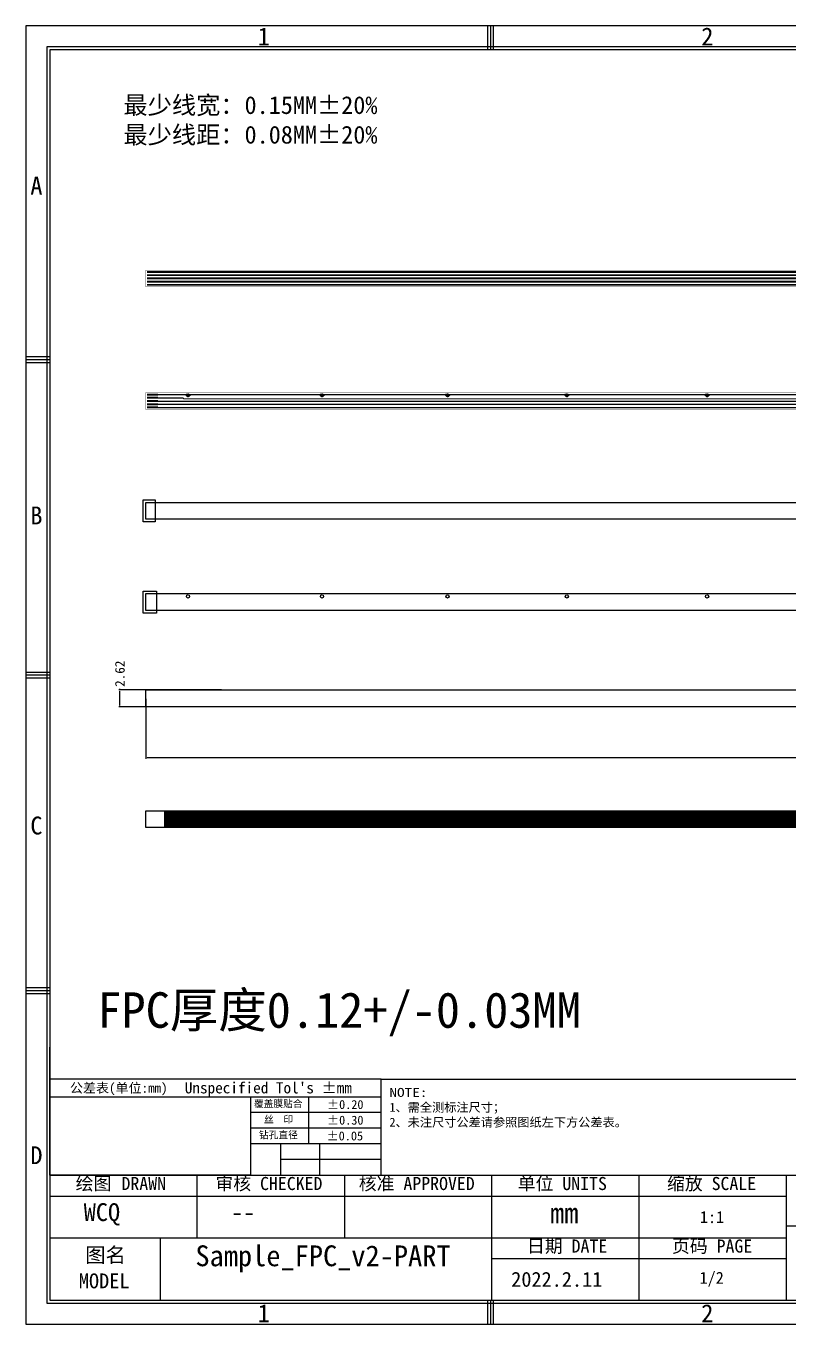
# Model space of a CAD drawing. Extents: x -45 to 237, y -498 to -296.
# Drawn here: x -45.2 to 73.2, y -497.6 to -295.9 of the extents above; entities that cross this region are included whole.
import ezdxf
from ezdxf.enums import TextEntityAlignment as Align

# ---------------------------------------------------------------- set-up
doc = ezdxf.new("R2010")
doc.units = 0
doc.header["$MEASUREMENT"] = 0
doc.layers.get('0').update_dxf_attribs({"linetype": 'CONTINUOUS'})
doc.layers.get('Defpoints').update_dxf_attribs({"linetype": 'CONTINUOUS'})
doc.layers.add('LAYER_22', color=3, linetype='CONTINUOUS')
doc.styles.add('汉字', font='')
doc.styles.get('汉字').set_extended_font_data('SimSun')
doc.dimstyles.get("Standard").update_dxf_attribs({"dimtxt": 1.5, "dimasz": 0.18, "dimexe": 0.18, "dimexo": 0.0625, "dimgap": 0.09, "dimtad": 0, "dimzin": 0, "dimdsep": 46, "dimtxsty": 'Standard', "dimcen": 0.09, "dimadec": 0, "dimazin": 0, "dimtfac": 1, "dimtofl": 0, "dimtmove": 0, "dimatfit": 3, "dimfxl": 0, "dimtolj": 1, "dimtzin": 0, "dimarcsym": 0})

# ---------------------------------------------------------------- blocks, each defined once
blk = doc.blocks.new('RECTANGLE_1')
blk.add_solid([(0.149986, 0.649986), (0.149986, -0.649986), (-0.149986, 0.649986), (-0.149986, -0.649986)])
blk = doc.blocks.new('ROUND_26')
at = {"const_width": 0.3}
blk.add_lwpolyline([(-0.15, 0, 1), (0.15, 0, 1)], format="xyb", close=True, dxfattribs=at)
blk = doc.blocks.new('ROUND_21')
at = {"const_width": 0.025}
blk.add_lwpolyline([(-0.0125, 0, 1), (0.0125, 0, 1)], format="xyb", close=True, dxfattribs=at)
blk = doc.blocks.new('ROUND_7')
at = {"const_width": 0.149986}
blk.add_lwpolyline([(-0.074994, 0, 1), (0.074994, 0, 1)], format="xyb", close=True, dxfattribs=at)
blk = doc.blocks.new('ROUND_6')
at = {"const_width": 0.099948}
blk.add_lwpolyline([(-0.049974, 0, 1), (0.049974, 0, 1)], format="xyb", close=True, dxfattribs=at)
blk = doc.blocks.new('ROUND_24')
at = {"const_width": 0.075}
blk.add_lwpolyline([(-0.0375, 0, 1), (0.0375, 0, 1)], format="xyb", close=True, dxfattribs=at)
blk = doc.blocks.new('*D26')
at = {"color": 0, "linetype": 'Continuous', "lineweight": -2}
for p, q in [((-26.58, -400.42), (-26.58, -409.73)), ((223.42, -400.42), (223.42, -409.73)), ((-26.4, -409.55), (94.95, -409.55)), ((223.24, -409.55), (101.88, -409.55))]:
    blk.add_line(p, q, dxfattribs=at)
at = {"color": 0, "linetype": 'Continuous'}
for points in [[(-26.4, -409.52), (-26.4, -409.58), (-26.58, -409.55)], [(223.24, -409.52), (223.24, -409.58), (223.42, -409.55)]]:
    blk.add_solid(points, dxfattribs=at)
at = {"layer": 'Defpoints', "color": 0, "linetype": 'Continuous'}
for p in [(-26.58, -400.36), (223.42, -400.35), (223.42, -409.55)]:
    blk.add_point(p, dxfattribs=at)
at = {"color": 0, "linetype": 'Continuous', "insert": (98.42, -409.55), "char_height": 1.5, "attachment_point": 5}
blk.add_mtext('\\A1;250.00', dxfattribs=at)
blk = doc.blocks.new('*D27')
at = {"color": 0, "linetype": 'Continuous', "lineweight": -2}
for p, q in [((-14.82, -399.05), (-30.79, -399.05)), ((-30.61, -399.05), (-30.61, -398.87)), ((-30.61, -401.48), (-30.61, -399.23)), ((-14.82, -401.66), (-30.79, -401.66))]:
    blk.add_line(p, q, dxfattribs=at)
at = {"color": 0, "linetype": 'Continuous'}
for points in [[(-30.64, -399.23), (-30.58, -399.23), (-30.61, -399.05)], [(-30.64, -401.48), (-30.58, -401.48), (-30.61, -401.66)]]:
    blk.add_solid(points, dxfattribs=at)
at = {"layer": 'Defpoints', "color": 0, "linetype": 'Continuous'}
for p in [(-30.61, -399.05), (-14.76, -399.05), (-14.76, -401.66)]:
    blk.add_point(p, dxfattribs=at)
at = {"color": 0, "linetype": 'Continuous', "insert": (-30.61, -396.53), "char_height": 1.5, "attachment_point": 5, "rotation": 90}
blk.add_mtext('\\A1;2.62', dxfattribs=at)

msp = doc.modelspace()

# ---------------------------------------------------------------- hatches: boundary and pattern name
at = {"linetype": 'Continuous'}
h = msp.add_hatch(dxfattribs=at)
h.set_pattern_fill('ANSI31', color=4, style=0)
h.paths.add_polyline_path([(-23.631, -417.827), (217.419, -417.827), (217.419, -420.443), (-23.631, -420.443)])

# ---------------------------------------------------------------- linework, layer by layer
for p, q in [((26.489, -295.877), (26.489, -299.578)), ((26.952, -295.877), (26.952, -299.578)), ((27.415, -295.877), (27.415, -299.578)), ((-45.216, -347.227), (-41.515, -347.227)), ((-45.216, -347.69), (-41.515, -347.69)), ((-45.216, -348.153), (-41.515, -348.153)), ((-45.216, -396.265), (-41.515, -396.265)), ((-45.216, -396.727), (-41.515, -396.727)), ((-45.216, -397.19), (-41.515, -397.19)), ((-45.216, -445.302), (-41.515, -445.302)), ((-45.216, -445.764), (-41.515, -445.764)), ((-45.216, -446.227), (-41.515, -446.227)), ((-41.515, -474.446), (-41.515, -454.554)), ((10.009, -459.527), (-41.515, -459.527)), ((10.009, -474.446), (10.009, -459.527)), ((10.009, -459.527), (233.278, -459.527)), ((10.009, -462.303), (-41.515, -462.303)), ((-10.343, -462.303), (-10.343, -474.446)), ((-1.308, -462.303), (-1.308, -469.589)), ((10.009, -464.731), (-10.343, -464.731)), ((10.009, -467.16), (-10.343, -467.16)), ((10.009, -469.589), (-10.343, -469.589)), ((-5.671, -469.589), (-5.671, -474.446)), ((0.385, -469.589), (0.385, -474.446)), ((10.009, -472.018), (-5.671, -472.018)), ((-41.515, -474.446), (233.278, -474.446)), ((-10.343, -474.446), (-41.515, -474.446)), ((-18.615, -484.161), (-18.615, -474.446)), ((4.284, -474.446), (4.284, -484.161)), ((27.183, -493.876), (27.183, -474.446)), ((50.083, -493.876), (50.083, -474.446)), ((72.982, -493.876), (72.982, -474.446)), ((-41.515, -477.685), (72.982, -477.685)), ((72.982, -482.311), (95.882, -482.311)), ((-41.515, -484.161), (72.982, -484.161)), ((-24.34, -484.161), (-24.34, -493.876)), ((27.183, -487.399), (72.982, -487.399)), ((26.489, -493.876), (26.489, -497.577)), ((26.952, -493.876), (26.952, -497.577)), ((27.415, -493.876), (27.415, -497.577))]:
    msp.add_line(p, q)
msp.add_line((-23.631, -417.827), (-23.631, -420.443), dxfattribs=at)
for points in [[(236.979, -497.577), (236.979, -295.877), (-45.216, -295.877), (-45.216, -497.577)], [(233.74, -494.339), (233.74, -299.116), (-41.977, -299.116), (-41.977, -494.339)], [(233.278, -493.876), (233.278, -299.578), (-41.515, -299.578), (-41.515, -493.876)]]:
    msp.add_lwpolyline(points, close=True)
msp.add_lwpolyline([(-23.631, -417.827), (217.419, -417.827), (217.419, -420.443), (-23.631, -420.443)], close=True, dxfattribs=at)
at = {"color": 6}
for centre in [(-20.04, -384.517), (0.785, -384.517), (20.297, -384.517), (38.833, -384.517), (60.634, -384.517)]:
    msp.add_circle(centre, 0.25, dxfattribs=at)
at = {"layer": 'LAYER_22'}
for points, const_width in [([(-26.569, -336.415), (-26.569, -333.799)], 0.05), ([(-26.569, -333.799), (217.476, -333.799)], 0.05), ([(-25.849, -334.605), (-25.769, -334.605)], 0.3), ([(-25.769, -334.105), (217.971, -334.105)], 0.3), ([(217.881, -334.605), (-25.769, -334.605)], 0.3), ([(-25.649, -334.605), (-25.569, -334.605)], 0.3), ([(217.41, -336.415), (-26.569, -336.415)], 0.05), ([(219.261, -335.105), (-25.769, -335.105)], 0.3), ([(217.795, -335.605), (-25.769, -335.605)], 0.3), ([(217.967, -336.105), (-25.769, -336.105)], 0.3), ([(-26.569, -355.46), (-26.569, -352.844)], 0.05), ([(-26.569, -352.844), (217.476, -352.844)], 0.05), ([(218.14, -353.15), (-25.769, -353.15)], 0.2), ([(220.209, -354.191), (-25.769, -354.191)], 0.2), ([(218.07, -354.691), (-25.769, -354.691)], 0.2), ([(-21.219, -353.67), (-25.493, -353.67)], 0.2), ([(-21.219, -353.67), (-20.828, -353.67)], 0.2), ([(-20.663, -353.835), (-20.828, -353.67)], 0.15), ([(218.157, -353.835), (-20.663, -353.835)], 0.15), ([(-20.084, -353.061), (-20.433, -353.127)], 0.15), ([(0.741, -353.061), (0.391, -353.127)], 0.15), ([(20.253, -353.061), (19.904, -353.127)], 0.15), ([(38.789, -353.061), (38.44, -353.127)], 0.15), ([(60.59, -353.061), (60.241, -353.127)], 0.15), ([(217.41, -355.46), (-26.569, -355.46)], 0.05), ([(218.12, -355.191), (-25.769, -355.191)], 0.2)]:
    msp.add_lwpolyline(points, dxfattribs=dict(at, const_width=const_width))
at = {"layer": 'LAYER_22', "const_width": 0.15}
for points in [[(-20.205, -353.404, 0.2273615), (-20.687, -353.164)], [(-19.959, -353.061, 0.1560348), (-19.588, -353.131)], [(-19.35, -353.172, 0.2320873), (-19.855, -353.417)], [(0.62, -353.404, 0.2273615), (0.138, -353.164)], [(0.865, -353.061, 0.1560348), (1.237, -353.131)], [(1.475, -353.172, 0.2320873), (0.97, -353.417)], [(20.133, -353.404, 0.2273615), (19.65, -353.164)], [(20.378, -353.061, 0.1560348), (20.749, -353.131)], [(20.987, -353.172, 0.2320873), (20.482, -353.417)], [(38.669, -353.404, 0.2273615), (38.186, -353.164)], [(38.914, -353.061, 0.1560348), (39.285, -353.131)], [(39.523, -353.172, 0.2320873), (39.019, -353.417)], [(60.47, -353.404, 0.2273615), (59.987, -353.164)], [(60.715, -353.061, 0.1560348), (61.086, -353.131)], [(61.324, -353.172, 0.2320873), (60.82, -353.417)]]:
    msp.add_lwpolyline(points, format="xyb", dxfattribs=at)
at = {"layer": 'LAYER_22'}
for points in [[(217.464, -369.904), (218.121, -369.904), (218.419, -369.606), (218.419, -368.71), (223.419, -368.71), (223.419, -373.71), (218.419, -373.71), (218.419, -372.81), (218.129, -372.52), (217.398, -372.52), (-26.581, -372.52), (-26.581, -369.904)], [(217.464, -384.084), (218.121, -384.084), (218.419, -383.786), (218.419, -382.889), (223.419, -382.889), (223.419, -387.89), (218.419, -387.89), (218.419, -386.989), (218.129, -386.7), (217.398, -386.7), (-26.581, -386.7), (-26.581, -384.084)], [(217.464, -399.048), (218.121, -399.048), (218.419, -398.75), (218.419, -397.853), (223.419, -397.853), (223.419, -402.853), (218.419, -402.853), (218.419, -401.953), (218.129, -401.663), (217.398, -401.663), (-26.581, -401.663), (-26.581, -399.048)], [(217.464, -417.827), (218.121, -417.827), (218.419, -417.529), (218.419, -416.632), (223.419, -416.632), (223.419, -421.633), (218.419, -421.633), (218.419, -420.732), (218.129, -420.443), (217.398, -420.443), (-26.581, -420.443), (-26.581, -417.827)]]:
    msp.add_lwpolyline(points, close=True, dxfattribs=at)
at = {"layer": 'LAYER_22', "color": 6}
for points in [[(-26.981, -372.92), (-26.981, -369.504), (-25.131, -369.504), (-25.131, -372.92)], [(-26.981, -387.1), (-26.981, -383.684), (-24.931, -383.684), (-24.931, -387.1)]]:
    msp.add_lwpolyline(points, close=True, dxfattribs=at)

# ---------------------------------------------------------------- block references
at = {"layer": 'LAYER_22', "rotation": 270}
for name, p in [('ROUND_21', (-26.569, -333.799)), ('RECTANGLE_1', (-25.769, -334.105)), ('RECTANGLE_1', (-25.769, -334.605)), ('RECTANGLE_1', (-25.569, -334.105)), ('RECTANGLE_1', (-25.569, -334.605)), ('ROUND_7', (-25.849, -334.605)), ('ROUND_7', (-25.769, -334.105)), ('ROUND_7', (-25.769, -334.605)), ('ROUND_7', (-25.769, -334.605)), ('ROUND_7', (-25.649, -334.605)), ('ROUND_7', (-25.569, -334.605)), ('ROUND_21', (-26.569, -336.415)), ('ROUND_21', (-26.569, -336.415)), ('RECTANGLE_1', (-25.769, -335.105)), ('RECTANGLE_1', (-25.769, -335.605)), ('RECTANGLE_1', (-25.769, -336.105)), ('RECTANGLE_1', (-25.569, -335.105)), ('RECTANGLE_1', (-25.569, -335.605)), ('RECTANGLE_1', (-25.569, -336.105)), ('ROUND_7', (-25.769, -335.105)), ('ROUND_7', (-25.769, -335.605)), ('ROUND_7', (-25.769, -336.105)), ('ROUND_21', (-26.569, -352.844)), ('RECTANGLE_1', (-25.769, -353.15)), ('RECTANGLE_1', (-25.769, -353.65)), ('RECTANGLE_1', (-25.769, -354.15)), ('RECTANGLE_1', (-25.769, -354.65)), ('RECTANGLE_1', (-25.333, -353.15)), ('RECTANGLE_1', (-25.333, -353.65)), ('RECTANGLE_1', (-25.333, -354.15)), ('RECTANGLE_1', (-25.333, -354.65)), ('ROUND_6', (-25.769, -353.15)), ('ROUND_6', (-25.769, -354.191)), ('ROUND_6', (-25.769, -354.691)), ('ROUND_6', (-25.493, -353.67)), ('ROUND_6', (-21.219, -353.67)), ('ROUND_6', (-21.219, -353.67)), ('ROUND_6', (-20.828, -353.67)), ('ROUND_24', (-20.828, -353.67)), ('ROUND_24', (-20.687, -353.164)), ('ROUND_24', (-20.663, -353.835)), ('ROUND_24', (-20.663, -353.835)), ('ROUND_24', (-20.433, -353.127)), ('ROUND_26', (-20.028, -353.278)), ('ROUND_24', (-20.205, -353.404)), ('ROUND_24', (-20.084, -353.061)), ('ROUND_24', (-19.959, -353.061)), ('ROUND_24', (-19.855, -353.417)), ('ROUND_24', (-19.588, -353.131)), ('ROUND_24', (-19.35, -353.172)), ('ROUND_24', (0.138, -353.164)), ('ROUND_24', (0.391, -353.127)), ('ROUND_26', (0.797, -353.278)), ('ROUND_24', (0.62, -353.404)), ('ROUND_24', (0.741, -353.061)), ('ROUND_24', (0.865, -353.061)), ('ROUND_24', (0.97, -353.417)), ('ROUND_24', (1.237, -353.131)), ('ROUND_24', (1.475, -353.172)), ('ROUND_24', (19.65, -353.164)), ('ROUND_24', (19.904, -353.127)), ('ROUND_26', (20.309, -353.278)), ('ROUND_24', (20.133, -353.404)), ('ROUND_24', (20.253, -353.061)), ('ROUND_24', (20.378, -353.061)), ('ROUND_24', (20.482, -353.417)), ('ROUND_24', (20.749, -353.131)), ('ROUND_24', (20.987, -353.172)), ('ROUND_24', (38.186, -353.164)), ('ROUND_24', (38.44, -353.127)), ('ROUND_26', (38.846, -353.278)), ('ROUND_24', (38.669, -353.404)), ('ROUND_24', (38.789, -353.061)), ('ROUND_24', (38.914, -353.061)), ('ROUND_24', (39.019, -353.417)), ('ROUND_24', (39.285, -353.131)), ('ROUND_24', (39.523, -353.172)), ('ROUND_24', (59.987, -353.164)), ('ROUND_24', (60.241, -353.127)), ('ROUND_26', (60.647, -353.278)), ('ROUND_24', (60.47, -353.404)), ('ROUND_24', (60.59, -353.061)), ('ROUND_24', (60.715, -353.061)), ('ROUND_24', (60.82, -353.417)), ('ROUND_24', (61.086, -353.131)), ('ROUND_24', (61.324, -353.172)), ('ROUND_21', (-26.569, -355.46)), ('ROUND_21', (-26.569, -355.46)), ('RECTANGLE_1', (-25.769, -355.15)), ('RECTANGLE_1', (-25.333, -355.15)), ('ROUND_6', (-25.769, -355.191))]:
    msp.add_blockref(name, p, dxfattribs=at)

# ---------------------------------------------------------------- texts
at = {"color": 0, "style": '汉字'}
msp.add_text('公差表(单位:mm)', height=1.4856, dxfattribs=at).set_placement((-38.39, -460.892), align=Align.MIDDLE_LEFT)
for s, p in [('%%P0.20  ', (5.343, -463.469)), ('%%P0.30  ', (5.343, -465.898)), ('%%P0.05 ', (4.807, -468.348))]:
    msp.add_text(s, height=1.3927, dxfattribs=at).set_placement(p, align=Align.MIDDLE_CENTER)
at = {"attachment_point": 1}
for s, insert, char_height, width in [('{\\fSimSun|b1|i0|c134|p2;1}', (-9.201, -296.118), 2.77568, 2.14822), ('{\\fSimSun|b1|i0|c134|p2;2}', (59.728, -296.118), 2.77568, 2.14822), ('{\\fSimSun|b1|i0|c134|p2;A}', (-44.536, -319.32), 2.77568, 2.14822), ('{\\fSimSun|b1|i0|c134|p2;B}', (-44.536, -370.553), 2.77568, 2.14822), ('{\\fSimSun|b1|i0|c134|p2;C}', (-44.536, -418.726), 2.77568, 2.14822), ("Unspecified Tol's ±mm", (-20.533, -460.002), 1.7348, 39.7234), ('{\\fSimSun|b1|i0|c134|p2;D}', (-44.536, -469.959), 2.77568, 2.14822), ('{\\fSimSun|b0|i0|c134|p2;\\H0.88x;绘图\\H1.136x; \\H0.88x;DRAWN}', (-37.495, -474.725), 2.31307, 20.14351), ('{\\fSimSun|b0|i0|c134|p2;\\H0.88x;审核 CHECKED}', (-15.777, -474.725), 2.31307, 20.14351), ('{\\fSimSun|b0|i0|c134|p2;核准 APPROVED}', (6.505, -474.725), 2.0355, 20.14351), ('{\\fSimSun|b0|i0|c134|p2;\\H0.88x;单位 UNITS}', (31.203, -474.725), 2.31307, 20.14351), ('{\\fSimSun|b0|i0|c134|p2;缩放 SCALE}', (54.398, -474.725), 2.0355, 20.14351), ('{\\fSimSun|b0|i0|c0|p54;\\C3;WCQ}', (-36.243, -478.798), 2.77568, 20.14351), ('{\\fSimSun|b0|i0|c134|p2;mm}', (36.234, -478.712), 3.2383, 20.14351), ('{\\fSimSun|b0|i0|c134|p2;\\C3;--}', (-13.343, -478.798), 2.77568, 20.14351), ('{\\fSimSun|b1|i0|c134|p34;1:1}', (59.51, -480.035), 1.85045, 20.14351), ('{\\fSimSun|b0|i0|c134|p2;图名}', (-35.997, -485.693), 2.31307, 6.00434), ('{\\fSimSun|b0|i0|c134|p2;\\H0.88x;日期 DATE}', (32.643, -484.44), 2.31307, 20.14351), ('{\\fSimSun|b0|i0|c134|p2;\\H0.88x;页码 PAGE}', (55.176, -484.44), 2.31307, 20.14351), ('{\\fSimSun|b0|i0|c134|p2;MODEL}', (-36.997, -489.715), 2.31307, 8.48703), ('{\\C3;2022.2.11}', (30.192, -489.469), 2.31307, 20.14351), ('{\\fSimSun|b1|i0|c134|p34;1/2}', (59.458, -489.467), 1.85045, 20.14351), ('{\\fSimSun|b1|i0|c134|p2;1}', (-9.201, -494.512), 2.77568, 2.14822), ('{\\fSimSun|b1|i0|c134|p2;2}', (59.728, -494.512), 2.77568, 2.14822)]:
    msp.add_mtext(s, dxfattribs=dict(at, insert=insert, char_height=char_height, width=width))
at = {"insert": (-30.07, -306.792), "char_height": 2.7602, "attachment_point": 1, "style": '汉字'}
msp.add_mtext_dynamic_manual_height_columns('最少线宽：0.15MM%%P20%\\P最少线距：0.08MM%%P20%', width=21.51931, gutter_width=7.5, heights=[0], dxfattribs=at).dxf.set("width", 107.82155)
at = {"color": 1, "insert": (-34.13, -446.026), "char_height": 5.5204, "attachment_point": 1, "style": '汉字'}
msp.add_mtext_dynamic_manual_height_columns('FPC厚度0.12+/-0.03MM', width=21.51931, gutter_width=7.5, heights=[0], dxfattribs=at).dxf.set("width", 215.6431)
at = {"linetype": 'Continuous', "insert": (11.268, -460.893), "char_height": 1.38784, "width": 55.13879, "attachment_point": 1}
msp.add_mtext('{\\W1.25;\\C4;NOTE:\\P\\fSimSun|b0|i0|c134|p2;\\W1;\\C7;1、需全测标注尺寸；\\P2、未注尺寸公差请参照图纸左下方公差表。}', dxfattribs=at)
at = {"color": 0, "char_height": 1.1097, "width": 16.65767, "attachment_point": 1, "style": '汉字'}
for s, insert in [('覆盖膜贴合', (-9.795, -462.775)), ('丝  印', (-8.229, -465.222)), ('钻孔直径', (-9.007, -467.632))]:
    msp.add_mtext(s, dxfattribs=dict(at, insert=insert))
at = {"insert": (-18.879, -485.356), "char_height": 3.2383, "attachment_point": 1}
msp.add_mtext_dynamic_manual_height_columns('{\\fSimSun|b0|i0|c134|p2;\\C3;Sample_FPC_v2\\C1;-PART}', width=49.15341, gutter_width=12.5, heights=[0], dxfattribs=at).dxf.set("width", 45.22439)

# ---------------------------------------------------------------- dimensions: what is measured, and where the dimension line sits
at = {"linetype": 'Continuous'}
dim = msp.add_linear_dim(base=(-30.613, -399.0475), p1=(-14.7591, -401.6632), p2=(-14.7591, -399.0475), angle=90, dimstyle='Standard', dxfattribs=at)
dim.commit()
dim.dimension.update_dxf_attribs({"geometry": '*D27', "text_midpoint": (-30.613, -396.5275)})
at = {"color": 1, "linetype": 'Continuous'}
dim = msp.add_linear_dim(base=(223.419, -409.553), p1=(-26.581, -400.355), p2=(223.419, -400.353), dimstyle='Standard', dxfattribs=at)
dim.commit()
dim.dimension.update_dxf_attribs({"geometry": '*D26', "text_midpoint": (98.419, -409.553)})

doc.saveas('drawing.dxf')
